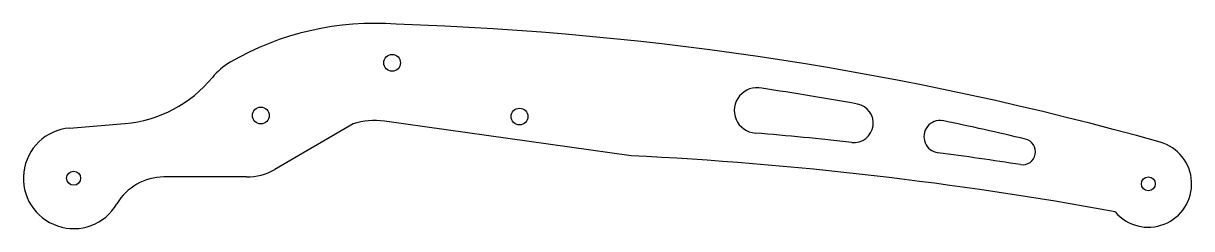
# Model space of a CAD drawing. Header units: millimetres. Extents: x -132 to 286, y -59 to 14.
import ezdxf

# ---------------------------------------------------------------- set-up
doc = ezdxf.new("R2010")
doc.units = ezdxf.units.MM

msp = doc.modelspace()

# ---------------------------------------------------------------- linework, layer by layer
at = {"color": 7, "linetype": 'Continuous', "lineweight": 25}
for p, q in [((85.6, -33.2), (-2.72, -20.88)), ((-115.5, -23.31), (-95.62, -21.65)), ((-14, -21.8), (-42.04, -38.09)), ((-52.09, -40.8), (-81.7, -40.8))]:
    msp.add_line(p, q, dxfattribs=at)
for centre, radius in [((0, 0), 3), ((-47, -18.8), 3), ((45.6, -19.2), 3), ((-114, -41.25), 2.5), ((270.7, -43.25), 2.5)]:
    msp.add_circle(centre, radius, dxfattribs=at)
for centre, radius, start, end in [((-6.3, -88.89), 103, 85.6565, 120.128), ((-36.57, -1140.92), 1155.37, 74.36146, 88.11165), ((-46.3, -19.97), 23.32, 120.128, 140.7041), ((-99.39, 23.48), 45.29, 274.7802, 320.7041), ((130.6, -17.01), 8.11, 77.564, 265.8334), ((-36.57, -1140.92), 1144.37, 79.77678, 81.51162), ((165.31, -21.53), 6.92, 263.7986, 79.7768), ((-6.3, -46.55), 25.92, 82.0578, 107.2815), ((196.17, -26.38), 5.79, 81.0018, 262.4662), ((-36.57, -1140.92), 1144.37, 76.69721, 78.21921), ((-114, -41.25), 18, 94.7802, 329.4693), ((20.24, -1356.59), 1336, 83.79863, 85.28712), ((225.68, -31.78), 4.64, 261.1855, 76.6972), ((270.7, -43.25), 15.5, 220.1778, 74.3615), ((20.24, -1356.59), 1325, 79.62514, 87.17261), ((20.24, -1356.59), 1336, 81.1855, 82.46616), ((-81.7, -60.3), 19.5, 90, 149.4693), ((-52.09, -20.8), 20, 270, 300.159)]:
    msp.add_arc(centre, radius, start, end, dxfattribs=at)

doc.saveas('drawing.dxf')
